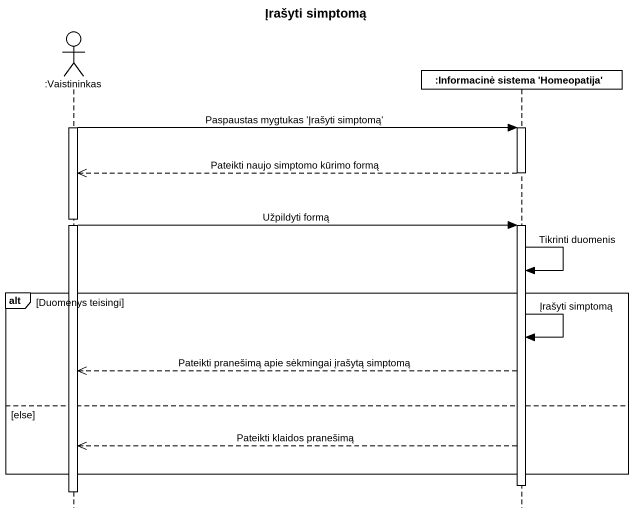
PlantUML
@startuml
title Įrašyti simptomą
hide footbox
actor ":Vaistininkas" as Vaistininkas
participant ":Informacinė sistema 'Homeopatija'" as Informacinė_sistema

activate Vaistininkas
Vaistininkas -> Informacinė_sistema : Paspaustas mygtukas 'Įrašyti simptomą'
activate Informacinė_sistema
Informacinė_sistema -->> Vaistininkas : Pateikti naujo simptomo kūrimo formą
deactivate Informacinė_sistema
Vaistininkas -> Informacinė_sistema : Užpildyti formą
activate Informacinė_sistema
Informacinė_sistema -> Informacinė_sistema : Tikrinti duomenis
alt Duomenys teisingi
  Informacinė_sistema -> Informacinė_sistema : Įrašyti simptomą
  Informacinė_sistema -->> Vaistininkas : Pateikti pranešimą apie sėkmingai įrašytą simptomą
else else
  Informacinė_sistema -->> Vaistininkas : Pateikti klaidos pranešimą
end
deactivate Informacinė_sistema
deactivate Vaistininkas
@enduml
